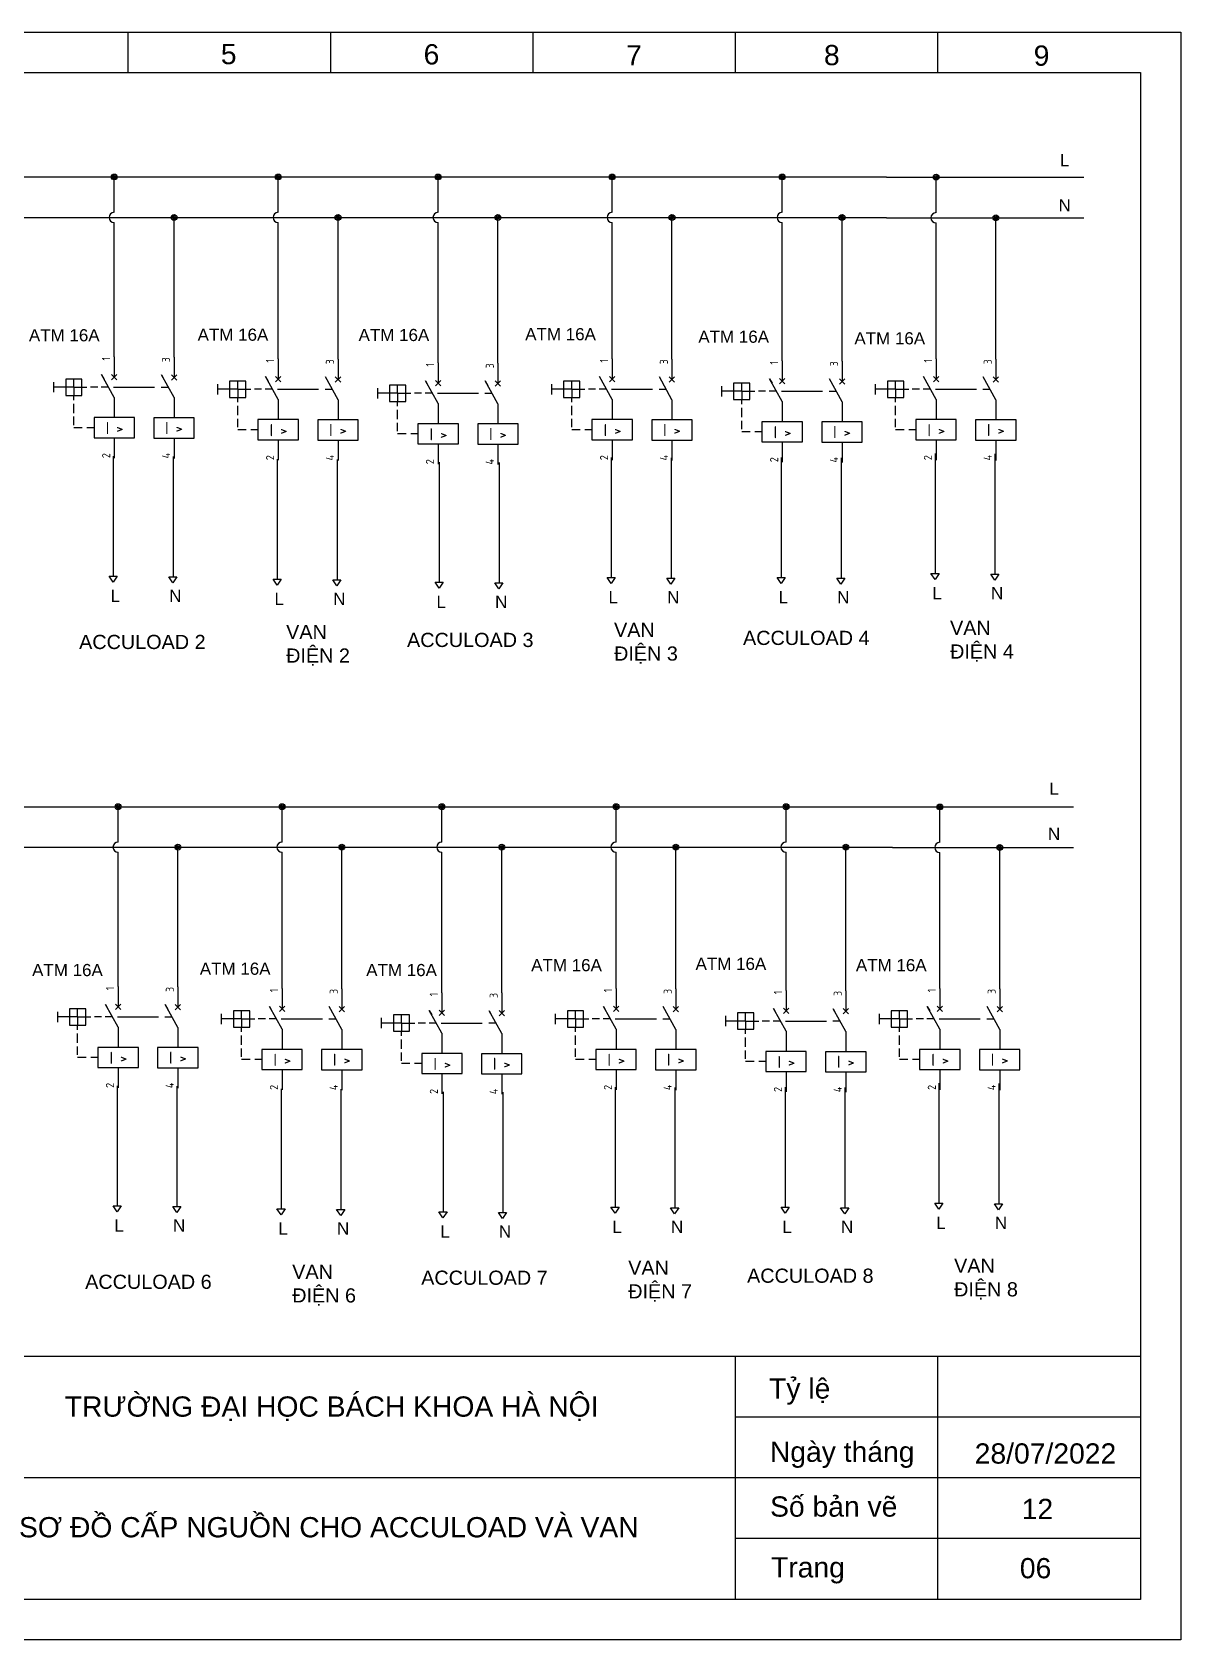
# Model space of a CAD drawing. Header units: inches. Extents: x 1923212 to 1925881, y 1073103 to 1074593.
# Drawn here: x 1924098.3 to 1924382.1, y 1073107.7 to 1073504.7 of the extents above; entities that cross this region are included whole.
import ezdxf
from ezdxf.enums import TextEntityAlignment as Align

# ---------------------------------------------------------------- set-up
doc = ezdxf.new("R2010")
doc.units = ezdxf.units.IN
doc.header["$MEASUREMENT"] = 0
for name, color, linetype in [('LINK', 9, 'Continuous'), ('MISC', 7, 'Continuous'), ('SYMS', 7, 'Continuous'), ('TERMS', 123, 'Continuous'), ('WIRES', 7, 'Continuous'), ('YEL_14_THHN', 2, 'Continuous')]:
    doc.layers.add(name, color=color, linetype=linetype)
doc.layers.add('Net chu', color=240, linetype='Continuous', lineweight=25)
doc.layers.add('Net vien', color=5, linetype='Continuous', lineweight=25)
doc.styles.get("Standard").update_dxf_attribs({"font": 'arial.ttf'})
doc.styles.add('WD_IEC', font='ISOCP2.shx', dxfattribs={"width": 0.9, "height": 4})

# ---------------------------------------------------------------- blocks, each defined once
blk = doc.blocks.new('VCB11Q29')
for p, q in [((0, 7.5), (0, 2.5)), ((-15, 1.25), (-15, -1.25)), ((-12, 0), (-15, 0)), ((-10, 2), (-12, 2)), ((-12, 2), (-12, -2)), ((-10, 0), (-12, 0)), ((-10, 0), (-10, 2)), ((-8, 2), (-10, 2)), ((-10, 0), (-10, -2)), ((-10, 0), (-8, 0)), ((-8, -2), (-8, 2)), ((-8, 0), (-6.74, 0)), ((-4.09, 0), (-5.87, 0)), ((-1.39, 0), (-3.2, 0)), ((0, -2.5), (-3.12, 3.12)), ((-3.12, 3.12), (-2.52, 2.03)), ((-0.66, 1.84), (0.66, 3.16)), ((-0.66, 3.16), (0.66, 1.84)), ((-12, -2), (-8, -2)), ((-10, -3.19), (-10, -2)), ((0, -2.5), (0, -7.5)), ((-10, -6.36), (-10, -4.08)), ((-10, -9.36), (-10, -7.26)), ((-7.91, -10), (-10, -10)), ((-5, -10), (-6.75, -10)), ((0, -12.5), (0, -17.5))]:
    blk.add_line(p, q)
blk.add_lwpolyline([(-5, -7.5), (-5, -12.5), (5, -12.5), (5, -7.5)], close=True)
at = {"style": 'WD_IEC'}
for tag, p in [('INST', (-18.39, 7.65)), ('TAG1', (-18.39, 1.65)), ('LOC', (-18.39, 4.65)), ('RATING1', (-18.54, -8.56)), ('DESC1', (-18.54, -11.56)), ('DESC3', (-18.54, -17.56)), ('DESC2', (-18.54, -14.56))]:
    blk.add_attdef(tag, text='', height=2.5, dxfattribs=at).set_placement(p, align=Align.RIGHT)
at = {"style": 'WD_IEC', "flags": 1}
for tag, p, height in [('MFG', (2.75, 6.5), 1.5), ('X2TERM01', (0, 7.5), 0.32), ('CAT', (2.75, 4), 1.5), ('X4LINK', (-15, 0), 0.32), ('X1LINK', (-0.18, 0), 0.32), ('CONTACT', (-5, -7.5), 1), ('COMMON', (-3.75, -8.75), 1), ('ASSYCODE', (0.69, -13.77), 1), ('FAMILY', (0.69, -15.27), 1), ('CATDESC', (0.69, -16.77), 1), ('X8TERM02', (0, -17.5), 0.32)]:
    blk.add_attdef(tag, p, '', height=height, dxfattribs=at)
at = {"style": 'WD_IEC'}
blk.add_attdef('TERM01', text='', height=2, rotation=90, dxfattribs=at).set_placement((-1, 7.5), align=Align.RIGHT)
at = {"lineweight": 15, "style": 'WD_IEC'}
blk.add_attdef('XREF', text='', height=2.5, dxfattribs=at).set_placement((-18.54, -5.56), align=Align.RIGHT)
at = {"style": 'WD_IEC'}
blk.add_attdef('TERM02', (-1, -17.5), '', height=2, rotation=90, dxfattribs=at)
blk.add_attdef('I', text='', height=3, dxfattribs=at).set_placement((0.09, -11.6), align=Align.CENTER)
blk = doc.blocks.new('VCB21Q29')
for p, q in [((0, 7.5), (0, 2.5)), ((-1.39, 0), (-3.2, 0)), ((0, -2.5), (-3.12, 3.12)), ((-3.12, 3.12), (-2.52, 2.03)), ((-0.66, 1.84), (0.66, 3.16)), ((-0.66, 3.16), (0.66, 1.84)), ((0, -2.5), (0, -7.5)), ((0, -12.5), (0, -17.5))]:
    blk.add_line(p, q)
blk.add_lwpolyline([(-5, -7.5), (-5, -12.5), (5, -12.5), (5, -7.5)], close=True)
at = {"style": 'WD_IEC'}
for tag, p in [('INST', (-6.46, 7.92)), ('TAG2', (-6.46, 1.92)), ('LOC', (-6.46, 4.92)), ('DESC1', (-6.69, -11.47)), ('DESC3', (-6.69, -17.47)), ('DESC2', (-6.69, -14.47))]:
    blk.add_attdef(tag, text='', height=2.5, dxfattribs=at).set_placement(p, align=Align.RIGHT)
blk.add_attdef('TERM01', text='', height=2, rotation=90, dxfattribs=at).set_placement((-1, 7.5), align=Align.RIGHT)
at = {"style": 'WD_IEC', "flags": 1}
for tag, p, height in [('X2TERM01', (0, 7.5), 0.32), ('X4LINK', (-5.06, 0), 0.32), ('X1LINK', (-0.11, 0), 0.32), ('CONTACT', (-5, -7.5), 1), ('FAMILY', (0.69, -15.27), 1), ('X8TERM02', (0, -17.5), 0.32)]:
    blk.add_attdef(tag, p, '', height=height, dxfattribs=at)
at = {"lineweight": 15, "style": 'WD_IEC'}
blk.add_attdef('XREF', text='', height=2.5, dxfattribs=at).set_placement((-6.69, -5.47), align=Align.RIGHT)
at = {"style": 'WD_IEC', "flags": 1}
blk.add_attdef('RATING1', text='', height=2.5, dxfattribs=at).set_placement((-6.69, -8.47), align=Align.RIGHT)
at = {"style": 'WD_IEC'}
blk.add_attdef('TERM02', (-1, -17.5), '', height=2, rotation=90, dxfattribs=at)
blk.add_attdef('I', text='', height=3, dxfattribs=at).set_placement((0.01, -11.48), align=Align.CENTER)
blk = doc.blocks.new('WDDOT')
for radius in [0.72, 0.449, 0.223]:
    blk.add_circle((0, 0), radius)

msp = doc.modelspace()

# ---------------------------------------------------------------- linework, layer by layer
at = {"layer": 'LINK'}
for points in [[(1924118.46, 1073416.97), (1924128.59, 1073416.97)], [(1924158.96, 1073416.47), (1924169.09, 1073416.47)], [(1924198.46, 1073415.47), (1924208.59, 1073415.47)], [(1924241.46, 1073416.47), (1924251.59, 1073416.47)], [(1924283.46, 1073415.97), (1924293.59, 1073415.97)], [(1924321.46, 1073416.47), (1924331.59, 1073416.47)], [(1924119.4, 1073261.47), (1924129.54, 1073261.47)], [(1924159.9, 1073260.97), (1924170.04, 1073260.97)], [(1924199.4, 1073259.97), (1924209.54, 1073259.97)], [(1924242.4, 1073260.97), (1924252.54, 1073260.97)], [(1924284.4, 1073260.47), (1924294.54, 1073260.47)], [(1924322.4, 1073260.97), (1924332.54, 1073260.97)]]:
    msp.add_lwpolyline(points, dxfattribs=at)
at = {"layer": 'Net vien'}
for p, q in [((1924122.1, 1073494.66), (1924122.1, 1073504.66)), ((1924172.1, 1073494.66), (1924172.1, 1073504.66)), ((1924222.1, 1073494.66), (1924222.1, 1073504.66)), ((1924272.1, 1073494.66), (1924272.1, 1073504.66)), ((1924272.1, 1073494.66), (1924272.1, 1073504.66)), ((1924272.1, 1073494.66), (1924272.1, 1073504.66)), ((1924272.1, 1073494.66), (1924272.1, 1073504.66)), ((1924272.1, 1073494.66), (1924272.1, 1073504.66)), ((1924272.1, 1073494.66), (1924272.1, 1073504.66)), ((1924272.1, 1073494.66), (1924272.1, 1073504.66)), ((1924272.1, 1073494.66), (1924272.1, 1073504.66)), ((1924322.1, 1073494.66), (1924322.1, 1073504.66)), ((1923872.1, 1073494.66), (1924372.1, 1073494.66)), ((1924372.1, 1073494.66), (1924372.1, 1073117.66)), ((1924372.1, 1073177.66), (1923872.1, 1073177.66)), ((1924272.1, 1073117.66), (1924272.1, 1073177.66)), ((1924322.1, 1073117.66), (1924322.1, 1073177.66)), ((1924372.1, 1073162.66), (1924272.1, 1073162.66)), ((1924372.1, 1073147.66), (1923872.1, 1073147.66)), ((1924372.1, 1073132.66), (1924272.1, 1073132.66)), ((1924372.1, 1073117.66), (1923872.1, 1073117.66)), ((1924372.1, 1073117.66), (1923872.1, 1073117.66))]:
    msp.add_line(p, q, dxfattribs=at)
msp.add_lwpolyline([(1923862.1, 1073107.66), (1923862.1, 1073504.66), (1924382.1, 1073504.66), (1924382.1, 1073107.66), (1923862.1, 1073107.66)], close=True, dxfattribs=at)
at = {"layer": 'YEL_14_THHN'}
for p, q in [((1924013.4, 1073468.9), (1924309.4, 1073468.9)), ((1924118.63, 1073460.17), (1924118.63, 1073468.9)), ((1924159.13, 1073460.17), (1924159.13, 1073468.9)), ((1924198.63, 1073460.17), (1924198.63, 1073468.9)), ((1924241.63, 1073460.17), (1924241.63, 1073468.9)), ((1924283.63, 1073460.17), (1924283.63, 1073468.9)), ((1924309.4, 1073468.83), (1924358.12, 1073468.83)), ((1924321.63, 1073460.1), (1924321.63, 1073468.83)), ((1924013.68, 1073458.9), (1924309.4, 1073458.9)), ((1924118.63, 1073424.47), (1924118.63, 1073457.63)), ((1924133.4, 1073424.4), (1924133.4, 1073458.9)), ((1924159.13, 1073423.97), (1924159.13, 1073457.63)), ((1924173.9, 1073423.9), (1924173.9, 1073458.9)), ((1924198.63, 1073422.97), (1924198.63, 1073457.63)), ((1924213.4, 1073422.9), (1924213.4, 1073458.9)), ((1924241.63, 1073423.97), (1924241.63, 1073457.63)), ((1924256.4, 1073423.9), (1924256.4, 1073458.9)), ((1924283.63, 1073423.47), (1924283.63, 1073457.63)), ((1924298.4, 1073423.4), (1924298.4, 1073458.9)), ((1924309.4, 1073458.83), (1924358.12, 1073458.83)), ((1924321.63, 1073423.97), (1924321.63, 1073457.56)), ((1924336.4, 1073423.9), (1924336.4, 1073458.83)), ((1924118.63, 1073414.47), (1924118.63, 1073409.47)), ((1924159.13, 1073413.97), (1924159.13, 1073408.97)), ((1924198.63, 1073412.97), (1924198.63, 1073407.97)), ((1924241.63, 1073413.97), (1924241.63, 1073408.97)), ((1924283.63, 1073413.47), (1924283.63, 1073408.47)), ((1924321.63, 1073413.97), (1924321.63, 1073408.97)), ((1924118.4, 1073399.97), (1924118.4, 1073370.33)), ((1924118.4, 1073399.97), (1924118.4, 1073370.33)), ((1924133.17, 1073399.9), (1924133.17, 1073370.33)), ((1924158.9, 1073399.22), (1924158.9, 1073369.58)), ((1924158.9, 1073399.22), (1924158.9, 1073369.58)), ((1924173.67, 1073399.15), (1924173.67, 1073369.58)), ((1924198.9, 1073398.47), (1924198.9, 1073368.83)), ((1924198.9, 1073398.47), (1924198.9, 1073368.83)), ((1924213.67, 1073398.4), (1924213.67, 1073368.83)), ((1924241.4, 1073399.62), (1924241.4, 1073369.99)), ((1924241.4, 1073399.62), (1924241.4, 1073369.99)), ((1924256.17, 1073399.56), (1924256.17, 1073369.99)), ((1924283.4, 1073399.62), (1924283.4, 1073369.99)), ((1924283.4, 1073399.62), (1924283.4, 1073369.99)), ((1924298.17, 1073399.56), (1924298.17, 1073369.99)), ((1924321.4, 1073400.62), (1924321.4, 1073370.99)), ((1924321.4, 1073400.62), (1924321.4, 1073370.99)), ((1924336.17, 1073400.56), (1924336.17, 1073370.99)), ((1924117.38, 1073370.33), (1924119.38, 1073370.33)), ((1924118.38, 1073368.83), (1924117.38, 1073370.33)), ((1924117.38, 1073370.33), (1924119.38, 1073370.33)), ((1924118.38, 1073368.83), (1924117.38, 1073370.33)), ((1924117.38, 1073370.33), (1924119.38, 1073370.33)), ((1924118.38, 1073368.83), (1924117.38, 1073370.33)), ((1924117.38, 1073370.33), (1924119.38, 1073370.33)), ((1924118.38, 1073368.83), (1924117.38, 1073370.33)), ((1924119.38, 1073370.33), (1924118.38, 1073368.83)), ((1924119.38, 1073370.33), (1924118.38, 1073368.83)), ((1924119.38, 1073370.33), (1924118.38, 1073368.83)), ((1924119.38, 1073370.33), (1924118.38, 1073368.83)), ((1924132.12, 1073370.18), (1924134.12, 1073370.18)), ((1924133.12, 1073368.68), (1924132.12, 1073370.18)), ((1924132.12, 1073370.18), (1924134.12, 1073370.18)), ((1924133.12, 1073368.68), (1924132.12, 1073370.18)), ((1924132.12, 1073370.18), (1924134.12, 1073370.18)), ((1924133.12, 1073368.68), (1924132.12, 1073370.18)), ((1924132.12, 1073370.18), (1924134.12, 1073370.18)), ((1924133.12, 1073368.68), (1924132.12, 1073370.18)), ((1924134.12, 1073370.18), (1924133.12, 1073368.68)), ((1924134.12, 1073370.18), (1924133.12, 1073368.68)), ((1924134.12, 1073370.18), (1924133.12, 1073368.68)), ((1924134.12, 1073370.18), (1924133.12, 1073368.68)), ((1924157.88, 1073369.58), (1924159.88, 1073369.58)), ((1924158.88, 1073368.08), (1924157.88, 1073369.58)), ((1924157.88, 1073369.58), (1924159.88, 1073369.58)), ((1924158.88, 1073368.08), (1924157.88, 1073369.58)), ((1924157.88, 1073369.58), (1924159.88, 1073369.58)), ((1924158.88, 1073368.08), (1924157.88, 1073369.58)), ((1924157.88, 1073369.58), (1924159.88, 1073369.58)), ((1924158.88, 1073368.08), (1924157.88, 1073369.58)), ((1924159.88, 1073369.58), (1924158.88, 1073368.08)), ((1924159.88, 1073369.58), (1924158.88, 1073368.08)), ((1924159.88, 1073369.58), (1924158.88, 1073368.08)), ((1924159.88, 1073369.58), (1924158.88, 1073368.08)), ((1924172.62, 1073369.43), (1924174.62, 1073369.43)), ((1924173.62, 1073367.93), (1924172.62, 1073369.43)), ((1924172.62, 1073369.43), (1924174.62, 1073369.43)), ((1924173.62, 1073367.93), (1924172.62, 1073369.43)), ((1924172.62, 1073369.43), (1924174.62, 1073369.43)), ((1924173.62, 1073367.93), (1924172.62, 1073369.43)), ((1924172.62, 1073369.43), (1924174.62, 1073369.43)), ((1924173.62, 1073367.93), (1924172.62, 1073369.43)), ((1924174.62, 1073369.43), (1924173.62, 1073367.93)), ((1924174.62, 1073369.43), (1924173.62, 1073367.93)), ((1924174.62, 1073369.43), (1924173.62, 1073367.93)), ((1924174.62, 1073369.43), (1924173.62, 1073367.93)), ((1924240.38, 1073369.99), (1924242.38, 1073369.99)), ((1924241.38, 1073368.49), (1924240.38, 1073369.99)), ((1924240.38, 1073369.99), (1924242.38, 1073369.99)), ((1924241.38, 1073368.49), (1924240.38, 1073369.99)), ((1924240.38, 1073369.99), (1924242.38, 1073369.99)), ((1924241.38, 1073368.49), (1924240.38, 1073369.99)), ((1924240.38, 1073369.99), (1924242.38, 1073369.99)), ((1924241.38, 1073368.49), (1924240.38, 1073369.99)), ((1924242.38, 1073369.99), (1924241.38, 1073368.49)), ((1924242.38, 1073369.99), (1924241.38, 1073368.49)), ((1924242.38, 1073369.99), (1924241.38, 1073368.49)), ((1924242.38, 1073369.99), (1924241.38, 1073368.49)), ((1924255.12, 1073369.83), (1924257.12, 1073369.83)), ((1924256.12, 1073368.33), (1924255.12, 1073369.83)), ((1924255.12, 1073369.83), (1924257.12, 1073369.83)), ((1924256.12, 1073368.33), (1924255.12, 1073369.83)), ((1924255.12, 1073369.83), (1924257.12, 1073369.83)), ((1924256.12, 1073368.33), (1924255.12, 1073369.83)), ((1924255.12, 1073369.83), (1924257.12, 1073369.83)), ((1924256.12, 1073368.33), (1924255.12, 1073369.83)), ((1924257.12, 1073369.83), (1924256.12, 1073368.33)), ((1924257.12, 1073369.83), (1924256.12, 1073368.33)), ((1924257.12, 1073369.83), (1924256.12, 1073368.33)), ((1924257.12, 1073369.83), (1924256.12, 1073368.33)), ((1924282.38, 1073369.99), (1924284.38, 1073369.99)), ((1924283.38, 1073368.49), (1924282.38, 1073369.99)), ((1924282.38, 1073369.99), (1924284.38, 1073369.99)), ((1924283.38, 1073368.49), (1924282.38, 1073369.99)), ((1924282.38, 1073369.99), (1924284.38, 1073369.99)), ((1924283.38, 1073368.49), (1924282.38, 1073369.99)), ((1924282.38, 1073369.99), (1924284.38, 1073369.99)), ((1924283.38, 1073368.49), (1924282.38, 1073369.99)), ((1924284.38, 1073369.99), (1924283.38, 1073368.49)), ((1924284.38, 1073369.99), (1924283.38, 1073368.49)), ((1924284.38, 1073369.99), (1924283.38, 1073368.49)), ((1924284.38, 1073369.99), (1924283.38, 1073368.49)), ((1924297.12, 1073369.83), (1924299.12, 1073369.83)), ((1924298.12, 1073368.33), (1924297.12, 1073369.83)), ((1924297.12, 1073369.83), (1924299.12, 1073369.83)), ((1924298.12, 1073368.33), (1924297.12, 1073369.83)), ((1924297.12, 1073369.83), (1924299.12, 1073369.83)), ((1924298.12, 1073368.33), (1924297.12, 1073369.83)), ((1924297.12, 1073369.83), (1924299.12, 1073369.83)), ((1924298.12, 1073368.33), (1924297.12, 1073369.83)), ((1924299.12, 1073369.83), (1924298.12, 1073368.33)), ((1924299.12, 1073369.83), (1924298.12, 1073368.33)), ((1924299.12, 1073369.83), (1924298.12, 1073368.33)), ((1924299.12, 1073369.83), (1924298.12, 1073368.33)), ((1924320.38, 1073370.99), (1924322.38, 1073370.99)), ((1924321.38, 1073369.49), (1924320.38, 1073370.99)), ((1924320.38, 1073370.99), (1924322.38, 1073370.99)), ((1924321.38, 1073369.49), (1924320.38, 1073370.99)), ((1924320.38, 1073370.99), (1924322.38, 1073370.99)), ((1924321.38, 1073369.49), (1924320.38, 1073370.99)), ((1924320.38, 1073370.99), (1924322.38, 1073370.99)), ((1924321.38, 1073369.49), (1924320.38, 1073370.99)), ((1924322.38, 1073370.99), (1924321.38, 1073369.49)), ((1924322.38, 1073370.99), (1924321.38, 1073369.49)), ((1924322.38, 1073370.99), (1924321.38, 1073369.49)), ((1924322.38, 1073370.99), (1924321.38, 1073369.49)), ((1924335.12, 1073370.83), (1924337.12, 1073370.83)), ((1924336.12, 1073369.33), (1924335.12, 1073370.83)), ((1924335.12, 1073370.83), (1924337.12, 1073370.83)), ((1924336.12, 1073369.33), (1924335.12, 1073370.83)), ((1924335.12, 1073370.83), (1924337.12, 1073370.83)), ((1924336.12, 1073369.33), (1924335.12, 1073370.83)), ((1924335.12, 1073370.83), (1924337.12, 1073370.83)), ((1924336.12, 1073369.33), (1924335.12, 1073370.83)), ((1924337.12, 1073370.83), (1924336.12, 1073369.33)), ((1924337.12, 1073370.83), (1924336.12, 1073369.33)), ((1924337.12, 1073370.83), (1924336.12, 1073369.33)), ((1924337.12, 1073370.83), (1924336.12, 1073369.33)), ((1924197.88, 1073368.83), (1924199.88, 1073368.83)), ((1924198.88, 1073367.33), (1924197.88, 1073368.83)), ((1924197.88, 1073368.83), (1924199.88, 1073368.83)), ((1924198.88, 1073367.33), (1924197.88, 1073368.83)), ((1924197.88, 1073368.83), (1924199.88, 1073368.83)), ((1924198.88, 1073367.33), (1924197.88, 1073368.83)), ((1924197.88, 1073368.83), (1924199.88, 1073368.83)), ((1924198.88, 1073367.33), (1924197.88, 1073368.83)), ((1924199.88, 1073368.83), (1924198.88, 1073367.33)), ((1924199.88, 1073368.83), (1924198.88, 1073367.33)), ((1924199.88, 1073368.83), (1924198.88, 1073367.33)), ((1924199.88, 1073368.83), (1924198.88, 1073367.33)), ((1924212.62, 1073368.68), (1924214.62, 1073368.68)), ((1924213.62, 1073367.18), (1924212.62, 1073368.68)), ((1924212.62, 1073368.68), (1924214.62, 1073368.68)), ((1924213.62, 1073367.18), (1924212.62, 1073368.68)), ((1924212.62, 1073368.68), (1924214.62, 1073368.68)), ((1924213.62, 1073367.18), (1924212.62, 1073368.68)), ((1924212.62, 1073368.68), (1924214.62, 1073368.68)), ((1924213.62, 1073367.18), (1924212.62, 1073368.68)), ((1924214.62, 1073368.68), (1924213.62, 1073367.18)), ((1924214.62, 1073368.68), (1924213.62, 1073367.18)), ((1924214.62, 1073368.68), (1924213.62, 1073367.18)), ((1924214.62, 1073368.68), (1924213.62, 1073367.18)), ((1924017.95, 1073313.4), (1924310.9, 1073313.4)), ((1924119.58, 1073304.67), (1924119.58, 1073313.4)), ((1924160.08, 1073304.67), (1924160.08, 1073313.4)), ((1924199.58, 1073304.67), (1924199.58, 1073313.4)), ((1924242.58, 1073304.67), (1924242.58, 1073313.4)), ((1924284.58, 1073304.67), (1924284.58, 1073313.4)), ((1924310.9, 1073313.33), (1924355.62, 1073313.33)), ((1924322.58, 1073304.6), (1924322.58, 1073313.33)), ((1924013.9, 1073303.4), (1924310.9, 1073303.4)), ((1924119.58, 1073268.97), (1924119.58, 1073302.13)), ((1924134.35, 1073268.9), (1924134.35, 1073303.4)), ((1924160.08, 1073268.47), (1924160.08, 1073302.13)), ((1924174.85, 1073268.4), (1924174.85, 1073303.4)), ((1924199.58, 1073267.47), (1924199.58, 1073302.13)), ((1924214.35, 1073267.4), (1924214.35, 1073303.4)), ((1924242.58, 1073268.47), (1924242.58, 1073302.13)), ((1924257.35, 1073268.4), (1924257.35, 1073303.4)), ((1924284.58, 1073267.97), (1924284.58, 1073302.13)), ((1924299.35, 1073267.9), (1924299.35, 1073303.4)), ((1924310.9, 1073303.33), (1924355.62, 1073303.33)), ((1924322.58, 1073268.47), (1924322.58, 1073302.06)), ((1924337.35, 1073268.4), (1924337.35, 1073303.33)), ((1924119.58, 1073258.97), (1924119.58, 1073253.97)), ((1924160.08, 1073258.47), (1924160.08, 1073253.47)), ((1924242.58, 1073258.47), (1924242.58, 1073253.47)), ((1924284.58, 1073257.97), (1924284.58, 1073252.97)), ((1924322.58, 1073258.47), (1924322.58, 1073253.47)), ((1924199.58, 1073257.47), (1924199.58, 1073252.47)), ((1924119.35, 1073244.47), (1924119.35, 1073214.83)), ((1924119.35, 1073244.47), (1924119.35, 1073214.83)), ((1924134.12, 1073244.4), (1924134.12, 1073214.83)), ((1924159.85, 1073243.72), (1924159.85, 1073214.08)), ((1924159.85, 1073243.72), (1924159.85, 1073214.08)), ((1924174.62, 1073243.65), (1924174.62, 1073214.08)), ((1924199.85, 1073242.97), (1924199.85, 1073213.33)), ((1924199.85, 1073242.97), (1924199.85, 1073213.33)), ((1924214.62, 1073242.9), (1924214.62, 1073213.33)), ((1924242.35, 1073244.12), (1924242.35, 1073214.49)), ((1924242.35, 1073244.12), (1924242.35, 1073214.49)), ((1924257.12, 1073244.06), (1924257.12, 1073214.49)), ((1924284.35, 1073244.12), (1924284.35, 1073214.49)), ((1924284.35, 1073244.12), (1924284.35, 1073214.49)), ((1924299.12, 1073244.06), (1924299.12, 1073214.49)), ((1924322.35, 1073245.12), (1924322.35, 1073215.49)), ((1924322.35, 1073245.12), (1924322.35, 1073215.49)), ((1924337.12, 1073245.06), (1924337.12, 1073215.49)), ((1924118.33, 1073214.83), (1924120.33, 1073214.83)), ((1924119.33, 1073213.33), (1924118.33, 1073214.83)), ((1924118.33, 1073214.83), (1924120.33, 1073214.83)), ((1924119.33, 1073213.33), (1924118.33, 1073214.83)), ((1924118.33, 1073214.83), (1924120.33, 1073214.83)), ((1924119.33, 1073213.33), (1924118.33, 1073214.83)), ((1924118.33, 1073214.83), (1924120.33, 1073214.83)), ((1924119.33, 1073213.33), (1924118.33, 1073214.83)), ((1924120.33, 1073214.83), (1924119.33, 1073213.33)), ((1924120.33, 1073214.83), (1924119.33, 1073213.33)), ((1924120.33, 1073214.83), (1924119.33, 1073213.33)), ((1924120.33, 1073214.83), (1924119.33, 1073213.33)), ((1924133.06, 1073214.68), (1924135.06, 1073214.68)), ((1924134.06, 1073213.18), (1924133.06, 1073214.68)), ((1924133.06, 1073214.68), (1924135.06, 1073214.68)), ((1924134.06, 1073213.18), (1924133.06, 1073214.68)), ((1924133.06, 1073214.68), (1924135.06, 1073214.68)), ((1924134.06, 1073213.18), (1924133.06, 1073214.68)), ((1924133.06, 1073214.68), (1924135.06, 1073214.68)), ((1924134.06, 1073213.18), (1924133.06, 1073214.68)), ((1924135.06, 1073214.68), (1924134.06, 1073213.18)), ((1924135.06, 1073214.68), (1924134.06, 1073213.18)), ((1924135.06, 1073214.68), (1924134.06, 1073213.18)), ((1924135.06, 1073214.68), (1924134.06, 1073213.18)), ((1924158.83, 1073214.08), (1924160.83, 1073214.08)), ((1924159.83, 1073212.58), (1924158.83, 1073214.08)), ((1924158.83, 1073214.08), (1924160.83, 1073214.08)), ((1924159.83, 1073212.58), (1924158.83, 1073214.08)), ((1924158.83, 1073214.08), (1924160.83, 1073214.08)), ((1924159.83, 1073212.58), (1924158.83, 1073214.08)), ((1924158.83, 1073214.08), (1924160.83, 1073214.08)), ((1924159.83, 1073212.58), (1924158.83, 1073214.08)), ((1924160.83, 1073214.08), (1924159.83, 1073212.58)), ((1924160.83, 1073214.08), (1924159.83, 1073212.58)), ((1924160.83, 1073214.08), (1924159.83, 1073212.58)), ((1924160.83, 1073214.08), (1924159.83, 1073212.58)), ((1924241.33, 1073214.49), (1924243.33, 1073214.49)), ((1924242.33, 1073212.99), (1924241.33, 1073214.49)), ((1924241.33, 1073214.49), (1924243.33, 1073214.49)), ((1924242.33, 1073212.99), (1924241.33, 1073214.49)), ((1924241.33, 1073214.49), (1924243.33, 1073214.49)), ((1924242.33, 1073212.99), (1924241.33, 1073214.49)), ((1924241.33, 1073214.49), (1924243.33, 1073214.49)), ((1924242.33, 1073212.99), (1924241.33, 1073214.49)), ((1924243.33, 1073214.49), (1924242.33, 1073212.99)), ((1924243.33, 1073214.49), (1924242.33, 1073212.99)), ((1924243.33, 1073214.49), (1924242.33, 1073212.99)), ((1924243.33, 1073214.49), (1924242.33, 1073212.99)), ((1924256.06, 1073214.33), (1924258.06, 1073214.33)), ((1924257.06, 1073212.83), (1924256.06, 1073214.33)), ((1924256.06, 1073214.33), (1924258.06, 1073214.33)), ((1924257.06, 1073212.83), (1924256.06, 1073214.33)), ((1924256.06, 1073214.33), (1924258.06, 1073214.33)), ((1924257.06, 1073212.83), (1924256.06, 1073214.33)), ((1924256.06, 1073214.33), (1924258.06, 1073214.33)), ((1924257.06, 1073212.83), (1924256.06, 1073214.33)), ((1924258.06, 1073214.33), (1924257.06, 1073212.83)), ((1924258.06, 1073214.33), (1924257.06, 1073212.83)), ((1924258.06, 1073214.33), (1924257.06, 1073212.83)), ((1924258.06, 1073214.33), (1924257.06, 1073212.83)), ((1924283.33, 1073214.49), (1924285.33, 1073214.49)), ((1924284.33, 1073212.99), (1924283.33, 1073214.49)), ((1924283.33, 1073214.49), (1924285.33, 1073214.49)), ((1924284.33, 1073212.99), (1924283.33, 1073214.49)), ((1924283.33, 1073214.49), (1924285.33, 1073214.49)), ((1924284.33, 1073212.99), (1924283.33, 1073214.49)), ((1924283.33, 1073214.49), (1924285.33, 1073214.49)), ((1924284.33, 1073212.99), (1924283.33, 1073214.49)), ((1924285.33, 1073214.49), (1924284.33, 1073212.99)), ((1924285.33, 1073214.49), (1924284.33, 1073212.99)), ((1924285.33, 1073214.49), (1924284.33, 1073212.99)), ((1924285.33, 1073214.49), (1924284.33, 1073212.99)), ((1924298.06, 1073214.33), (1924300.06, 1073214.33)), ((1924299.06, 1073212.83), (1924298.06, 1073214.33)), ((1924298.06, 1073214.33), (1924300.06, 1073214.33)), ((1924299.06, 1073212.83), (1924298.06, 1073214.33)), ((1924298.06, 1073214.33), (1924300.06, 1073214.33)), ((1924299.06, 1073212.83), (1924298.06, 1073214.33)), ((1924298.06, 1073214.33), (1924300.06, 1073214.33)), ((1924299.06, 1073212.83), (1924298.06, 1073214.33)), ((1924300.06, 1073214.33), (1924299.06, 1073212.83)), ((1924300.06, 1073214.33), (1924299.06, 1073212.83)), ((1924300.06, 1073214.33), (1924299.06, 1073212.83)), ((1924300.06, 1073214.33), (1924299.06, 1073212.83)), ((1924321.33, 1073215.49), (1924323.33, 1073215.49)), ((1924322.33, 1073213.99), (1924321.33, 1073215.49)), ((1924321.33, 1073215.49), (1924323.33, 1073215.49)), ((1924322.33, 1073213.99), (1924321.33, 1073215.49)), ((1924321.33, 1073215.49), (1924323.33, 1073215.49)), ((1924322.33, 1073213.99), (1924321.33, 1073215.49)), ((1924321.33, 1073215.49), (1924323.33, 1073215.49)), ((1924322.33, 1073213.99), (1924321.33, 1073215.49)), ((1924323.33, 1073215.49), (1924322.33, 1073213.99)), ((1924323.33, 1073215.49), (1924322.33, 1073213.99)), ((1924323.33, 1073215.49), (1924322.33, 1073213.99)), ((1924323.33, 1073215.49), (1924322.33, 1073213.99)), ((1924336.06, 1073215.33), (1924338.06, 1073215.33)), ((1924337.06, 1073213.83), (1924336.06, 1073215.33)), ((1924336.06, 1073215.33), (1924338.06, 1073215.33)), ((1924337.06, 1073213.83), (1924336.06, 1073215.33)), ((1924336.06, 1073215.33), (1924338.06, 1073215.33)), ((1924337.06, 1073213.83), (1924336.06, 1073215.33)), ((1924336.06, 1073215.33), (1924338.06, 1073215.33)), ((1924337.06, 1073213.83), (1924336.06, 1073215.33)), ((1924338.06, 1073215.33), (1924337.06, 1073213.83)), ((1924338.06, 1073215.33), (1924337.06, 1073213.83)), ((1924338.06, 1073215.33), (1924337.06, 1073213.83)), ((1924338.06, 1073215.33), (1924337.06, 1073213.83)), ((1924173.56, 1073213.93), (1924175.56, 1073213.93)), ((1924174.56, 1073212.43), (1924173.56, 1073213.93)), ((1924173.56, 1073213.93), (1924175.56, 1073213.93)), ((1924174.56, 1073212.43), (1924173.56, 1073213.93)), ((1924173.56, 1073213.93), (1924175.56, 1073213.93)), ((1924174.56, 1073212.43), (1924173.56, 1073213.93)), ((1924173.56, 1073213.93), (1924175.56, 1073213.93)), ((1924174.56, 1073212.43), (1924173.56, 1073213.93)), ((1924175.56, 1073213.93), (1924174.56, 1073212.43)), ((1924175.56, 1073213.93), (1924174.56, 1073212.43)), ((1924175.56, 1073213.93), (1924174.56, 1073212.43)), ((1924175.56, 1073213.93), (1924174.56, 1073212.43)), ((1924198.83, 1073213.33), (1924200.83, 1073213.33)), ((1924199.83, 1073211.83), (1924198.83, 1073213.33)), ((1924198.83, 1073213.33), (1924200.83, 1073213.33)), ((1924199.83, 1073211.83), (1924198.83, 1073213.33)), ((1924198.83, 1073213.33), (1924200.83, 1073213.33)), ((1924199.83, 1073211.83), (1924198.83, 1073213.33)), ((1924198.83, 1073213.33), (1924200.83, 1073213.33)), ((1924199.83, 1073211.83), (1924198.83, 1073213.33)), ((1924200.83, 1073213.33), (1924199.83, 1073211.83)), ((1924200.83, 1073213.33), (1924199.83, 1073211.83)), ((1924200.83, 1073213.33), (1924199.83, 1073211.83)), ((1924200.83, 1073213.33), (1924199.83, 1073211.83)), ((1924213.56, 1073213.18), (1924215.56, 1073213.18)), ((1924214.56, 1073211.68), (1924213.56, 1073213.18)), ((1924213.56, 1073213.18), (1924215.56, 1073213.18)), ((1924214.56, 1073211.68), (1924213.56, 1073213.18)), ((1924213.56, 1073213.18), (1924215.56, 1073213.18)), ((1924214.56, 1073211.68), (1924213.56, 1073213.18)), ((1924213.56, 1073213.18), (1924215.56, 1073213.18)), ((1924214.56, 1073211.68), (1924213.56, 1073213.18)), ((1924215.56, 1073213.18), (1924214.56, 1073211.68)), ((1924215.56, 1073213.18), (1924214.56, 1073211.68)), ((1924215.56, 1073213.18), (1924214.56, 1073211.68)), ((1924215.56, 1073213.18), (1924214.56, 1073211.68))]:
    msp.add_line(p, q, dxfattribs=at)
for centre in [(1924118.63, 1073458.9), (1924159.13, 1073458.9), (1924198.63, 1073458.9), (1924241.63, 1073458.9), (1924283.63, 1073458.9), (1924321.63, 1073458.83), (1924119.58, 1073303.4), (1924160.08, 1073303.4), (1924199.58, 1073303.4), (1924242.58, 1073303.4), (1924284.58, 1073303.4), (1924322.58, 1073303.33)]:
    msp.add_arc(centre, 1.27, 90, 270, dxfattribs=at)

# ---------------------------------------------------------------- block references
at = {"layer": 'SYMS'}
for p in [(1924118.63, 1073468.9), (1924159.13, 1073468.9), (1924198.63, 1073468.9), (1924241.63, 1073468.9), (1924283.63, 1073468.9), (1924321.63, 1073468.83), (1924133.4, 1073458.9), (1924173.9, 1073458.9), (1924213.4, 1073458.9), (1924256.4, 1073458.9), (1924298.4, 1073458.9), (1924336.4, 1073458.83), (1924119.58, 1073313.4), (1924160.08, 1073313.4), (1924199.58, 1073313.4), (1924242.58, 1073313.4), (1924284.58, 1073313.4), (1924322.58, 1073313.33), (1924134.35, 1073303.4), (1924174.85, 1073303.4), (1924214.35, 1073303.4), (1924257.35, 1073303.4), (1924299.35, 1073303.4), (1924337.35, 1073303.33)]:
    msp.add_blockref('WDDOT', p, dxfattribs=at)
ref = msp.add_blockref('VCB11Q29', (1924118.63, 1073416.97), dxfattribs=at)
ref.add_attrib('I', 'I >', dxfattribs={"layer": 'MISC', "height": 3, "style": 'WD_IEC'}).set_placement((1924118.72, 1073405.38), align=Align.CENTER)
ref.add_attrib('TERM01', '1', dxfattribs={"layer": 'TERMS', "height": 2, "rotation": 90, "style": 'WD_IEC'}).set_placement((1924117.63, 1073424.47), align=Align.RIGHT)
ref.add_attrib('TERM02', '2', (1924117.63, 1073399.47), dxfattribs={"layer": 'TERMS', "height": 2, "rotation": 90, "style": 'WD_IEC'})
ref = msp.add_blockref('VCB21Q29', (1924133.4, 1073416.9), dxfattribs=at)
ref.add_attrib('I', 'I >', dxfattribs={"layer": 'MISC', "height": 3, "style": 'WD_IEC'}).set_placement((1924133.41, 1073405.42), align=Align.CENTER)
ref.add_attrib('TERM01', '3', dxfattribs={"layer": 'TERMS', "height": 2, "rotation": 90, "style": 'WD_IEC'}).set_placement((1924132.4, 1073424.4), align=Align.RIGHT)
ref.add_attrib('TERM02', '4', (1924132.4, 1073399.4), dxfattribs={"layer": 'TERMS', "height": 2, "rotation": 90, "style": 'WD_IEC'})
ref = msp.add_blockref('VCB11Q29', (1924159.13, 1073416.47), dxfattribs=at)
ref.add_attrib('I', 'I >', dxfattribs={"layer": 'MISC', "height": 3, "style": 'WD_IEC'}).set_placement((1924159.22, 1073404.88), align=Align.CENTER)
ref.add_attrib('TERM01', '1', dxfattribs={"layer": 'TERMS', "height": 2, "rotation": 90, "style": 'WD_IEC'}).set_placement((1924158.13, 1073423.97), align=Align.RIGHT)
ref.add_attrib('TERM02', '2', (1924158.13, 1073398.97), dxfattribs={"layer": 'TERMS', "height": 2, "rotation": 90, "style": 'WD_IEC'})
ref = msp.add_blockref('VCB21Q29', (1924173.9, 1073416.4), dxfattribs=at)
ref.add_attrib('I', 'I >', dxfattribs={"layer": 'MISC', "height": 3, "style": 'WD_IEC'}).set_placement((1924173.91, 1073404.92), align=Align.CENTER)
ref.add_attrib('TERM01', '3', dxfattribs={"layer": 'TERMS', "height": 2, "rotation": 90, "style": 'WD_IEC'}).set_placement((1924172.9, 1073423.9), align=Align.RIGHT)
ref.add_attrib('TERM02', '4', (1924172.9, 1073398.9), dxfattribs={"layer": 'TERMS', "height": 2, "rotation": 90, "style": 'WD_IEC'})
ref = msp.add_blockref('VCB11Q29', (1924198.63, 1073415.47), dxfattribs=at)
ref.add_attrib('I', 'I >', dxfattribs={"layer": 'MISC', "height": 3, "style": 'WD_IEC'}).set_placement((1924198.72, 1073403.88), align=Align.CENTER)
ref.add_attrib('TERM01', '1', dxfattribs={"layer": 'TERMS', "height": 2, "rotation": 90, "style": 'WD_IEC'}).set_placement((1924197.63, 1073422.97), align=Align.RIGHT)
ref.add_attrib('TERM02', '2', (1924197.63, 1073397.97), dxfattribs={"layer": 'TERMS', "height": 2, "rotation": 90, "style": 'WD_IEC'})
ref = msp.add_blockref('VCB21Q29', (1924213.4, 1073415.4), dxfattribs=at)
ref.add_attrib('I', 'I >', dxfattribs={"layer": 'MISC', "height": 3, "style": 'WD_IEC'}).set_placement((1924213.41, 1073403.92), align=Align.CENTER)
ref.add_attrib('TERM01', '3', dxfattribs={"layer": 'TERMS', "height": 2, "rotation": 90, "style": 'WD_IEC'}).set_placement((1924212.4, 1073422.9), align=Align.RIGHT)
ref.add_attrib('TERM02', '4', (1924212.4, 1073397.9), dxfattribs={"layer": 'TERMS', "height": 2, "rotation": 90, "style": 'WD_IEC'})
ref = msp.add_blockref('VCB11Q29', (1924241.63, 1073416.47), dxfattribs=at)
ref.add_attrib('I', 'I >', dxfattribs={"layer": 'MISC', "height": 3, "style": 'WD_IEC'}).set_placement((1924241.72, 1073404.88), align=Align.CENTER)
ref.add_attrib('TERM01', '1', dxfattribs={"layer": 'TERMS', "height": 2, "rotation": 90, "style": 'WD_IEC'}).set_placement((1924240.63, 1073423.97), align=Align.RIGHT)
ref.add_attrib('TERM02', '2', (1924240.63, 1073398.97), dxfattribs={"layer": 'TERMS', "height": 2, "rotation": 90, "style": 'WD_IEC'})
ref = msp.add_blockref('VCB21Q29', (1924256.4, 1073416.4), dxfattribs=at)
ref.add_attrib('I', 'I >', dxfattribs={"layer": 'MISC', "height": 3, "style": 'WD_IEC'}).set_placement((1924256.41, 1073404.92), align=Align.CENTER)
ref.add_attrib('TERM01', '3', dxfattribs={"layer": 'TERMS', "height": 2, "rotation": 90, "style": 'WD_IEC'}).set_placement((1924255.4, 1073423.9), align=Align.RIGHT)
ref.add_attrib('TERM02', '4', (1924255.4, 1073398.9), dxfattribs={"layer": 'TERMS', "height": 2, "rotation": 90, "style": 'WD_IEC'})
ref = msp.add_blockref('VCB11Q29', (1924283.63, 1073415.97), dxfattribs=at)
ref.add_attrib('I', 'I >', dxfattribs={"layer": 'MISC', "height": 3, "style": 'WD_IEC'}).set_placement((1924283.72, 1073404.38), align=Align.CENTER)
ref.add_attrib('TERM01', '1', dxfattribs={"layer": 'TERMS', "height": 2, "rotation": 90, "style": 'WD_IEC'}).set_placement((1924282.63, 1073423.47), align=Align.RIGHT)
ref.add_attrib('TERM02', '2', (1924282.63, 1073398.47), dxfattribs={"layer": 'TERMS', "height": 2, "rotation": 90, "style": 'WD_IEC'})
ref = msp.add_blockref('VCB21Q29', (1924298.4, 1073415.9), dxfattribs=at)
ref.add_attrib('I', 'I >', dxfattribs={"layer": 'MISC', "height": 3, "style": 'WD_IEC'}).set_placement((1924298.41, 1073404.42), align=Align.CENTER)
ref.add_attrib('TERM01', '3', dxfattribs={"layer": 'TERMS', "height": 2, "rotation": 90, "style": 'WD_IEC'}).set_placement((1924297.4, 1073423.4), align=Align.RIGHT)
ref.add_attrib('TERM02', '4', (1924297.4, 1073398.4), dxfattribs={"layer": 'TERMS', "height": 2, "rotation": 90, "style": 'WD_IEC'})
ref = msp.add_blockref('VCB11Q29', (1924321.63, 1073416.47), dxfattribs=at)
ref.add_attrib('I', 'I >', dxfattribs={"layer": 'MISC', "height": 3, "style": 'WD_IEC'}).set_placement((1924321.72, 1073404.88), align=Align.CENTER)
ref.add_attrib('TERM01', '1', dxfattribs={"layer": 'TERMS', "height": 2, "rotation": 90, "style": 'WD_IEC'}).set_placement((1924320.63, 1073423.97), align=Align.RIGHT)
ref.add_attrib('TERM02', '2', (1924320.63, 1073398.97), dxfattribs={"layer": 'TERMS', "height": 2, "rotation": 90, "style": 'WD_IEC'})
ref = msp.add_blockref('VCB21Q29', (1924336.4, 1073416.4), dxfattribs=at)
ref.add_attrib('I', 'I >', dxfattribs={"layer": 'MISC', "height": 3, "style": 'WD_IEC'}).set_placement((1924336.41, 1073404.92), align=Align.CENTER)
ref.add_attrib('TERM01', '3', dxfattribs={"layer": 'TERMS', "height": 2, "rotation": 90, "style": 'WD_IEC'}).set_placement((1924335.4, 1073423.9), align=Align.RIGHT)
ref.add_attrib('TERM02', '4', (1924335.4, 1073398.9), dxfattribs={"layer": 'TERMS', "height": 2, "rotation": 90, "style": 'WD_IEC'})
ref = msp.add_blockref('VCB11Q29', (1924119.58, 1073261.47), dxfattribs=at)
ref.add_attrib('I', 'I >', dxfattribs={"layer": 'MISC', "height": 3, "style": 'WD_IEC'}).set_placement((1924119.67, 1073249.88), align=Align.CENTER)
ref.add_attrib('TERM01', '1', dxfattribs={"layer": 'TERMS', "height": 2, "rotation": 90, "style": 'WD_IEC'}).set_placement((1924118.58, 1073268.97), align=Align.RIGHT)
ref.add_attrib('TERM02', '2', (1924118.58, 1073243.97), dxfattribs={"layer": 'TERMS', "height": 2, "rotation": 90, "style": 'WD_IEC'})
ref = msp.add_blockref('VCB21Q29', (1924134.35, 1073261.4), dxfattribs=at)
ref.add_attrib('I', 'I >', dxfattribs={"layer": 'MISC', "height": 3, "style": 'WD_IEC'}).set_placement((1924134.36, 1073249.92), align=Align.CENTER)
ref.add_attrib('TERM01', '3', dxfattribs={"layer": 'TERMS', "height": 2, "rotation": 90, "style": 'WD_IEC'}).set_placement((1924133.35, 1073268.9), align=Align.RIGHT)
ref.add_attrib('TERM02', '4', (1924133.35, 1073243.9), dxfattribs={"layer": 'TERMS', "height": 2, "rotation": 90, "style": 'WD_IEC'})
ref = msp.add_blockref('VCB11Q29', (1924160.08, 1073260.97), dxfattribs=at)
ref.add_attrib('I', 'I >', dxfattribs={"layer": 'MISC', "height": 3, "style": 'WD_IEC'}).set_placement((1924160.17, 1073249.38), align=Align.CENTER)
ref.add_attrib('TERM01', '1', dxfattribs={"layer": 'TERMS', "height": 2, "rotation": 90, "style": 'WD_IEC'}).set_placement((1924159.08, 1073268.47), align=Align.RIGHT)
ref.add_attrib('TERM02', '2', (1924159.08, 1073243.47), dxfattribs={"layer": 'TERMS', "height": 2, "rotation": 90, "style": 'WD_IEC'})
ref = msp.add_blockref('VCB21Q29', (1924174.85, 1073260.9), dxfattribs=at)
ref.add_attrib('I', 'I >', dxfattribs={"layer": 'MISC', "height": 3, "style": 'WD_IEC'}).set_placement((1924174.86, 1073249.42), align=Align.CENTER)
ref.add_attrib('TERM01', '3', dxfattribs={"layer": 'TERMS', "height": 2, "rotation": 90, "style": 'WD_IEC'}).set_placement((1924173.85, 1073268.4), align=Align.RIGHT)
ref.add_attrib('TERM02', '4', (1924173.85, 1073243.4), dxfattribs={"layer": 'TERMS', "height": 2, "rotation": 90, "style": 'WD_IEC'})
ref = msp.add_blockref('VCB11Q29', (1924199.58, 1073259.97), dxfattribs=at)
ref.add_attrib('I', 'I >', dxfattribs={"layer": 'MISC', "height": 3, "style": 'WD_IEC'}).set_placement((1924199.67, 1073248.38), align=Align.CENTER)
ref.add_attrib('TERM01', '1', dxfattribs={"layer": 'TERMS', "height": 2, "rotation": 90, "style": 'WD_IEC'}).set_placement((1924198.58, 1073267.47), align=Align.RIGHT)
ref.add_attrib('TERM02', '2', (1924198.58, 1073242.47), dxfattribs={"layer": 'TERMS', "height": 2, "rotation": 90, "style": 'WD_IEC'})
ref = msp.add_blockref('VCB21Q29', (1924214.35, 1073259.9), dxfattribs=at)
ref.add_attrib('I', 'I >', dxfattribs={"layer": 'MISC', "height": 3, "style": 'WD_IEC'}).set_placement((1924214.36, 1073248.42), align=Align.CENTER)
ref.add_attrib('TERM01', '3', dxfattribs={"layer": 'TERMS', "height": 2, "rotation": 90, "style": 'WD_IEC'}).set_placement((1924213.35, 1073267.4), align=Align.RIGHT)
ref.add_attrib('TERM02', '4', (1924213.35, 1073242.4), dxfattribs={"layer": 'TERMS', "height": 2, "rotation": 90, "style": 'WD_IEC'})
ref = msp.add_blockref('VCB11Q29', (1924242.58, 1073260.97), dxfattribs=at)
ref.add_attrib('I', 'I >', dxfattribs={"layer": 'MISC', "height": 3, "style": 'WD_IEC'}).set_placement((1924242.67, 1073249.38), align=Align.CENTER)
ref.add_attrib('TERM01', '1', dxfattribs={"layer": 'TERMS', "height": 2, "rotation": 90, "style": 'WD_IEC'}).set_placement((1924241.58, 1073268.47), align=Align.RIGHT)
ref.add_attrib('TERM02', '2', (1924241.58, 1073243.47), dxfattribs={"layer": 'TERMS', "height": 2, "rotation": 90, "style": 'WD_IEC'})
ref = msp.add_blockref('VCB21Q29', (1924257.35, 1073260.9), dxfattribs=at)
ref.add_attrib('I', 'I >', dxfattribs={"layer": 'MISC', "height": 3, "style": 'WD_IEC'}).set_placement((1924257.36, 1073249.42), align=Align.CENTER)
ref.add_attrib('TERM01', '3', dxfattribs={"layer": 'TERMS', "height": 2, "rotation": 90, "style": 'WD_IEC'}).set_placement((1924256.35, 1073268.4), align=Align.RIGHT)
ref.add_attrib('TERM02', '4', (1924256.35, 1073243.4), dxfattribs={"layer": 'TERMS', "height": 2, "rotation": 90, "style": 'WD_IEC'})
ref = msp.add_blockref('VCB11Q29', (1924284.58, 1073260.47), dxfattribs=at)
ref.add_attrib('I', 'I >', dxfattribs={"layer": 'MISC', "height": 3, "style": 'WD_IEC'}).set_placement((1924284.67, 1073248.88), align=Align.CENTER)
ref.add_attrib('TERM01', '1', dxfattribs={"layer": 'TERMS', "height": 2, "rotation": 90, "style": 'WD_IEC'}).set_placement((1924283.58, 1073267.97), align=Align.RIGHT)
ref.add_attrib('TERM02', '2', (1924283.58, 1073242.97), dxfattribs={"layer": 'TERMS', "height": 2, "rotation": 90, "style": 'WD_IEC'})
ref = msp.add_blockref('VCB21Q29', (1924299.35, 1073260.4), dxfattribs=at)
ref.add_attrib('I', 'I >', dxfattribs={"layer": 'MISC', "height": 3, "style": 'WD_IEC'}).set_placement((1924299.36, 1073248.92), align=Align.CENTER)
ref.add_attrib('TERM01', '3', dxfattribs={"layer": 'TERMS', "height": 2, "rotation": 90, "style": 'WD_IEC'}).set_placement((1924298.35, 1073267.9), align=Align.RIGHT)
ref.add_attrib('TERM02', '4', (1924298.35, 1073242.9), dxfattribs={"layer": 'TERMS', "height": 2, "rotation": 90, "style": 'WD_IEC'})
ref = msp.add_blockref('VCB11Q29', (1924322.58, 1073260.97), dxfattribs=at)
ref.add_attrib('I', 'I >', dxfattribs={"layer": 'MISC', "height": 3, "style": 'WD_IEC'}).set_placement((1924322.67, 1073249.38), align=Align.CENTER)
ref.add_attrib('TERM01', '1', dxfattribs={"layer": 'TERMS', "height": 2, "rotation": 90, "style": 'WD_IEC'}).set_placement((1924321.58, 1073268.47), align=Align.RIGHT)
ref.add_attrib('TERM02', '2', (1924321.58, 1073243.47), dxfattribs={"layer": 'TERMS', "height": 2, "rotation": 90, "style": 'WD_IEC'})
ref = msp.add_blockref('VCB21Q29', (1924337.35, 1073260.9), dxfattribs=at)
ref.add_attrib('I', 'I >', dxfattribs={"layer": 'MISC', "height": 3, "style": 'WD_IEC'}).set_placement((1924337.36, 1073249.42), align=Align.CENTER)
ref.add_attrib('TERM01', '3', dxfattribs={"layer": 'TERMS', "height": 2, "rotation": 90, "style": 'WD_IEC'}).set_placement((1924336.35, 1073268.4), align=Align.RIGHT)
ref.add_attrib('TERM02', '4', (1924336.35, 1073243.4), dxfattribs={"layer": 'TERMS', "height": 2, "rotation": 90, "style": 'WD_IEC'})

# ---------------------------------------------------------------- texts
at = {"color": 150, "char_height": 3.5, "attachment_point": 1}
for s, width, gutter_width, heights, insert in [('VAN ĐIỆN 2', 16.3144, 25, [0], (1924161.09, 1073358.3)), ('VAN ĐIỆN 3', 16.3144, 25, [0], (1924242.09, 1073358.8)), ('VAN ĐIỆN 4', 16.3144, 25, [0], (1924325.09, 1073359.3)), ('ACCULOAD 2', 61.2383, 13.15, [2.29], (1924109.95, 1073355.83)), ('ACCULOAD 3', 61.2383, 13.15, [2.29], (1924190.95, 1073356.33)), ('ACCULOAD 4', 61.2383, 13.15, [2.29], (1924273.95, 1073356.83)), ('VAN ĐIỆN 6', 16.3144, 25, [0], (1924162.59, 1073200.3)), ('ACCULOAD 7', 61.2383, 13.15, [2.29], (1924194.45, 1073198.83)), ('VAN ĐIỆN 7', 16.3144, 25, [0], (1924245.59, 1073201.3)), ('ACCULOAD 8', 61.2383, 13.15, [2.29], (1924274.95, 1073199.33)), ('VAN ĐIỆN 8', 16.3144, 25, [0], (1924326.09, 1073201.8)), ('ACCULOAD 6', 61.2383, 13.15, [2.29], (1924111.45, 1073197.83))]:
    msp.add_mtext_dynamic_manual_height_columns(s, width=width, gutter_width=gutter_width, heights=heights, dxfattribs=dict(at, insert=insert))
at = {"layer": 'Net chu', "char_height": 5, "attachment_point": 1}
for s, width, insert in [('5', 5.5431, (1924144.96, 1073501.75)), ('6', 5.5431, (1924195.05, 1073501.69)), ('7', 5.5431, (1924245.07, 1073501.44)), ('8', 5.5431, (1924293.94, 1073501.5)), ('9', 5.5431, (1924345.75, 1073501.37)), ('\\pxql;Tỷ lệ', 33.3231, (1924280.39, 1073172.22)), ('\\pxqc;TRƯỜNG ĐẠI HỌC BÁCH KHOA HÀ NỘI', 142.8898, (1924100.88, 1073167.77)), ('\\pxql;Ngày tháng', 36.6969, (1924280.58, 1073156.61)), ('28/07/2022', 6.1952, (1924331.18, 1073156.18)), ('\\pxql;Số bản vẽ', 33.3231, (1924280.63, 1073143.08)), ('SƠ ĐỒ CẤP NGUỒN CHO ACCULOAD VÀ VAN', 157.993, (1924095.1, 1073137.97)), ('12', 6.1952, (1924342.79, 1073142.48)), ('\\pxql;Trang', 33.3231, (1924280.86, 1073128.07)), ('06', 6.1952, (1924342.33, 1073127.86))]:
    msp.add_mtext_dynamic_manual_height_columns(s, width=width, gutter_width=25, heights=[0], dxfattribs=dict(at, insert=insert))
at = {"layer": 'WIRES', "color": 150, "char_height": 3, "attachment_point": 1}
for s, width, insert in [('L', 7.5862, (1924352.23, 1073474.55)), ('N', 7.5862, (1924351.9, 1073463.4)), ('ATM 16A', 26.392, (1924097.55, 1073431.31)), ('ATM 16A', 26.392, (1924139.22, 1073431.45)), ('ATM 16A', 26.392, (1924178.98, 1073431.38)), ('ATM 16A', 26.392, (1924220.14, 1073431.58)), ('ATM 16A', 26.392, (1924262.91, 1073430.96)), ('ATM 16A', 26.392, (1924301.46, 1073430.56)), ('L', 7.5862, (1924117.72, 1073366.98)), ('L', 7.5862, (1924117.72, 1073366.98)), ('N', 7.5862, (1924132.2, 1073366.98)), ('L', 7.5862, (1924158.22, 1073366.23)), ('L', 7.5862, (1924158.22, 1073366.23)), ('N', 7.5862, (1924172.7, 1073366.23)), ('L', 7.5862, (1924198.22, 1073365.48)), ('L', 7.5862, (1924198.22, 1073365.48)), ('N', 7.5862, (1924212.7, 1073365.48)), ('L', 7.5862, (1924240.72, 1073366.63)), ('L', 7.5862, (1924240.72, 1073366.63)), ('N', 7.5862, (1924255.2, 1073366.63)), ('L', 7.5862, (1924282.72, 1073366.63)), ('L', 7.5862, (1924282.72, 1073366.63)), ('N', 7.5862, (1924297.2, 1073366.63)), ('L', 7.5862, (1924320.72, 1073367.63)), ('L', 7.5862, (1924320.72, 1073367.63)), ('N', 7.5862, (1924335.2, 1073367.63)), ('L', 7.5862, (1924349.62, 1073319.33)), ('N', 7.5862, (1924349.28, 1073308.19)), ('ATM 16A', 26.392, (1924098.34, 1073274.56)), ('ATM 16A', 26.392, (1924139.77, 1073274.89)), ('ATM 16A', 26.392, (1924180.87, 1073274.56)), ('ATM 16A', 26.392, (1924221.62, 1073275.77)), ('ATM 16A', 26.392, (1924262.22, 1073276.1)), ('ATM 16A', 26.392, (1924301.83, 1073275.77)), ('L', 7.5862, (1924118.67, 1073211.48)), ('L', 7.5862, (1924118.67, 1073211.48)), ('N', 7.5862, (1924133.15, 1073211.48)), ('L', 7.5862, (1924159.17, 1073210.73)), ('L', 7.5862, (1924159.17, 1073210.73)), ('N', 7.5862, (1924173.65, 1073210.73)), ('L', 7.5862, (1924241.67, 1073211.13)), ('L', 7.5862, (1924241.67, 1073211.13)), ('N', 7.5862, (1924256.15, 1073211.13)), ('L', 7.5862, (1924283.67, 1073211.13)), ('L', 7.5862, (1924283.67, 1073211.13)), ('N', 7.5862, (1924298.15, 1073211.13)), ('L', 7.5862, (1924321.67, 1073212.13)), ('L', 7.5862, (1924321.67, 1073212.13)), ('N', 7.5862, (1924336.15, 1073212.13)), ('L', 7.5862, (1924199.17, 1073209.98)), ('L', 7.5862, (1924199.17, 1073209.98)), ('N', 7.5862, (1924213.65, 1073209.98))]:
    msp.add_mtext_dynamic_manual_height_columns(s, width=width, gutter_width=25, heights=[0], dxfattribs=dict(at, insert=insert))

doc.saveas('drawing.dxf')
